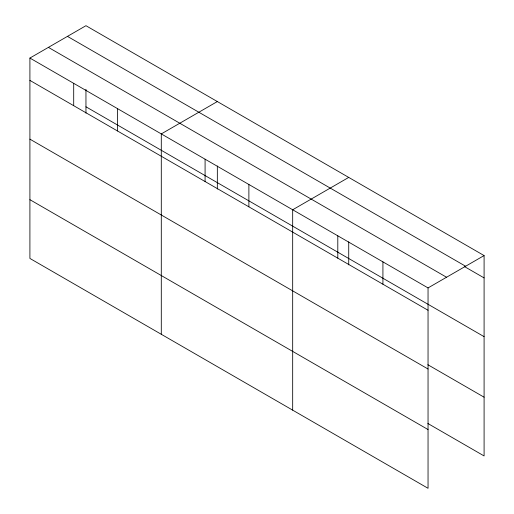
<?xml version="1.0" encoding="UTF-8"?>
<svg xmlns="http://www.w3.org/2000/svg" width="514" height="514" viewBox="0 0 514 514"><rect width="100%" height="100%" fill="white"/><g stroke="black" fill="none" stroke-linecap="round" stroke-linejoin="round"><path stroke-width="0.77" d="M29.908 58.056L428.046 287.924L428.046 488.3L29.908 258.433L29.908 58.056L85.954 25.7L484.092 255.567L484.092 455.944L427.866 423.478M217.338 101.554L161.293 133.91L161.293 334.293M348.723 177.414L292.678 209.77L292.678 410.146M428.046 287.924L484.092 255.567M67.456 36.378L465.6 266.239M464.656 266.689L484.092 277.907M48.4 47.378L446.544 277.245M85.954 106.796L484.092 336.657M29.908 80.402L428.046 310.27M427.866 364.728L484.092 397.194M29.908 139.153L428.046 369.02M29.908 199.683L428.046 429.55M382.924 261.87L382.924 284.216M348.723 241.831L348.723 264.877M337.801 235.817L337.801 258.163M248.885 184.481L248.885 206.827M217.338 165.977L217.338 189.023M205.086 159.199L205.086 181.545M117.5 108.627L117.5 130.974M85.954 89.327L85.954 113.17M73.701 83.345L73.701 105.685"/></g></svg>
